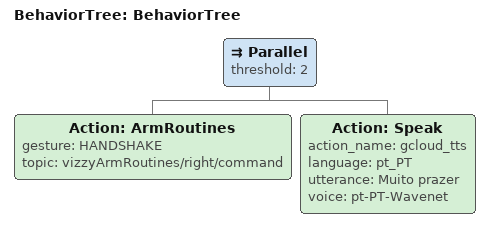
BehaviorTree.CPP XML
<?xml version="1.0"?>
<root main_tree_to_execute="BehaviorTree">
    <BehaviorTree ID="BehaviorTree">
        <Parallel threshold="2">
            <Action ID="ArmRoutines" gesture="HANDSHAKE" topic="vizzyArmRoutines/right/command"/>
            <Action ID="Speak" action_name="gcloud_tts" language="pt_PT" utterance="Muito prazer" voice="pt-PT-Wavenet"/>
        </Parallel>
    </BehaviorTree>
</root>
